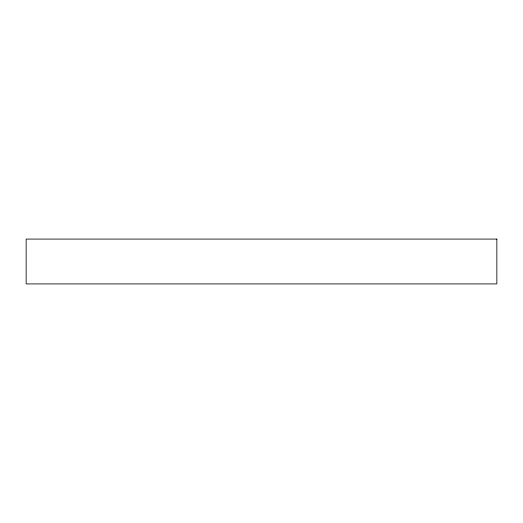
<?xml version="1.0" encoding="UTF-8"?>
<svg xmlns="http://www.w3.org/2000/svg" width="523" height="523" viewBox="0 0 523 523"><rect width="100%" height="100%" fill="white"/><g stroke="black" fill="none" stroke-linecap="round" stroke-linejoin="round"><path stroke-width="0.78" d="M496.85 239.083L26.15 239.083L26.15 283.917L496.85 283.917L496.85 239.083"/></g></svg>
